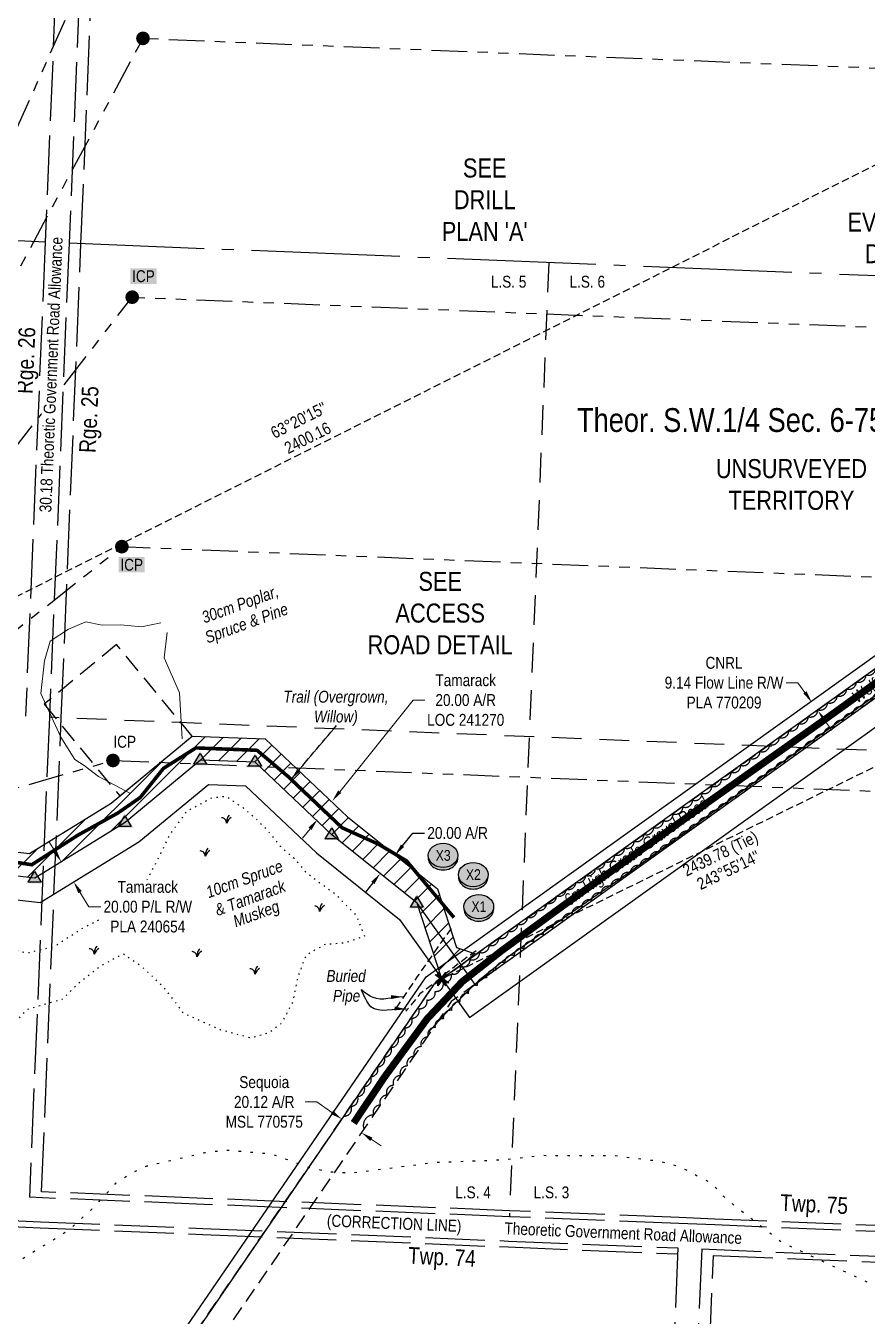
# Model space of a CAD drawing. Extents: x 316196 to 321784, y 6147332 to 6151625.
# Drawn here: x 317466 to 318174, y 6149777 to 6150862 of the extents above; entities that cross this region are included whole.
import ezdxf
from ezdxf.enums import TextEntityAlignment as Align

# ---------------------------------------------------------------- set-up
doc = ezdxf.new("R2010")
doc.units = 0
doc.header["$LTSCALE"] = 5
doc.header["$PDSIZE"] = 0.5
for name, pattern in [('0', [1, 1, 0]), ('foc-ACCESSROAD', [3.75, 2.5, -1.25]), ('foc-DRILLPATH', [14.75, 6, -1.75, 1.75, -1.75, 1.75, -1.75]), ('foc-LSD', [8, 5, -3]), ('foc-QUARTERLINE', [33, 25, -3, 2, -3]), ('foc-TIELINE', [1.875, 1.25, -0.625]), ('foc-TOPO', [1, 0.2, -0.8]), ('foc-UNSURVEYED', [12.5, 10, -2.5]), ('foc-WHEELTRACKS', [2, 0.4, -1.6]), ('HIDDEN2', [4.7625, 3.175, -1.5875]), ('UG_PIPE', [1.875, 1.25, -0.625])]:
    doc.linetypes.add(name, pattern=pattern)
doc.layers.get('Defpoints').update_dxf_attribs({"color": 9})
for name, color, linetype in [('AS-PIPE-UG', 44, 'UG_PIPE'), ('AS-PIPE-UG-T', 44, 'Continuous'), ('AS-ROADS', 254, 'Continuous'), ('AS-TELEPHONE', 224, 'foc-TEL'), ('C-RW', 13, 'Continuous'), ('C-SYMBOL', 7, 'Continuous'), ('D-TXT', 6, 'Continuous'), ('DETAIL-T', 7, 'Continuous'), ('F-AR', 190, 'foc-ACCESSROAD'), ('F-RW', 190, 'Continuous'), ('L-BD', 7, 'Continuous'), ('L-DETAIL-T', 3, 'Continuous'), ('L-MON', 1, 'Continuous'), ('L-ROAD-T', 7, 'Continuous'), ('L-SECQ', 8, 'foc-QUARTERLINE'), ('L-SECTION-LSD', 7, 'foc-LSD'), ('L-TIE', 7, 'foc-TIELINE'), ('L-TIE-T', 7, 'Continuous'), ('L-UNS-T', 3, 'Continuous'), ('L-USEC', 7, 'foc-UNSURVEYED'), ('P-CROSSINGS', 250, 'Continuous'), ('P-PDRILLPATH', 12, 'foc-DRILLPATH'), ('P-PROPOSED', 10, 'Continuous'), ('P-PROPOSED-EXISTING-H', 59, 'Continuous'), ('P-TXT', 4, 'Continuous'), ('T-BUSH', 110, '0'), ('T-BUSH-T', 110, 'Continuous'), ('T-EXISTING TFA', 220, 'HIDDEN2'), ('T-GENERAL', 48, 'foc-TOPO'), ('T-LOW-AREA', 48, 'foc-TOPO'), ('T-WATER-P3', 160, 'foc-WHEELTRACKS')]:
    doc.layers.add(name, color=color, linetype=linetype)
for name, color, linetype, lineweight in [('C-AR-T', 13, 'Continuous', 9), ('C-RW-T', 13, 'Continuous', 9), ('F-AR-T', 190, 'Continuous', 9), ('F-RW-T', 190, 'Continuous', 9), ('T-ELEVATION', 48, 'Continuous', 18), ('T-TEXT', 48, 'Continuous', 18)]:
    doc.layers.add(name, color=color, linetype=linetype, lineweight=lineweight)
doc.styles.add('100L', font='ARIALN.TTF', dxfattribs={"height": 11})
doc.styles.add('175L', font='ARIALN.TTF', dxfattribs={"height": 20})
doc.styles.add('80CG', font='ARIALN.TTF', dxfattribs={"height": 10})
doc.styles.add('80L', font='ARIALN.TTF', dxfattribs={"height": 10})
doc.styles.add('80LS', font='ARIALNI.TTF', dxfattribs={"height": 10})
doc.styles.add('Crossing', font='ARIALN.TTF', dxfattribs={"height": 10})
doc.styles.add('foc-LtypeFont', font='ARIALN.TTF', dxfattribs={"height": 7.35})
doc.linetypes.add('foc-TEL', pattern='A,2,-1,["T",foc-LtypeFont,S=0.2,R=0,X=-0.425,Y=-0.75],-1.24,8', length=12.24)
doc.dimstyles.new('Compass 5 000', dxfattribs={"dimscale": 5, "dimtxt": 9, "dimasz": 2, "dimexe": 0.2, "dimexo": 0.0625, "dimgap": 0.5, "dimtad": 0, "dimtih": 1, "dimtoh": 1, "dimzin": 0, "dimdsep": 46, "dimtxsty": '80CG', "dimcen": 0.1, "dimse1": 1, "dimse2": 1, "dimclrd": 256, "dimclrt": 256, "dimaunit": 1, "dimadec": 4, "dimazin": 0, "dimtfac": 0.06, "dimtofl": 0, "dimtmove": 0, "dimatfit": 1, "dimfxl": 0.2, "dimtolj": 1, "dimtzin": 0, "dimlwd": -1, "dimarcsym": 0})

# ---------------------------------------------------------------- blocks, each defined once
blk = doc.blocks.new('*D481')
at = {"layer": 'Defpoints', "color": 0, "transparency": 16777216}
for p in [(318127.2, 6150293.1), (318084.1, 6150262.4), (318089.4, 6150255)]:
    blk.add_point(p, dxfattribs=at)
at = {"layer": 'F-RW-T', "transparency": 16777216}
for p, q in [((318115.6, 6150309.4), (318105.6, 6150309.4)), ((318121.4, 6150301.3), (318115.6, 6150309.4)), ((318138.3, 6150277.5), (318144.1, 6150269.4))]:
    blk.add_line(p, q, dxfattribs=at)
for points in [[(318122.8, 6150302.3), (318120.1, 6150300.3), (318127.2, 6150293.1)], [(318139.7, 6150278.5), (318137, 6150276.6), (318132.5, 6150285.7)]]:
    blk.add_solid(points, dxfattribs=at)
at = {"layer": 'F-RW-T', "transparency": 16777216, "insert": (318053.4, 6150309.4), "char_height": 10, "attachment_point": 5, "style": '80CG'}
blk.add_mtext('\\A1;CNRL\\P9.14 Flow Line R/W\\PPLA 770209', dxfattribs=at)
blk = doc.blocks.new('TRIA')
blk.add_hatch(color=255).paths.add_polyline_path([(-0.04, 1.52), (-1.47, -0.87), (1.39, -0.87)])
blk = doc.blocks.new('TRIAA')
blk.add_blockref('TRIA', (0, 0))
blk = doc.blocks.new('TRIB')
at = {"color": 1}
blk.add_lwpolyline([(-1.12, -0.67), (-0.04, 1.13), (1.04, -0.67)], close=True, dxfattribs=at)
blk = doc.blocks.new('TRIBB')
blk.add_blockref('TRIB', (0, 0))
blk = doc.blocks.new('TRICC')
for name in ['TRIAA', 'TRIBB']:
    blk.add_blockref(name, (0, 0))
blk = doc.blocks.new('plspike')
blk.add_blockref('TRICC', (0, 0))
blk = doc.blocks.new('MUSK')
at = {"layer": 'T-GENERAL', "linetype": 'Continuous'}
for centre, radius, start, end in [((-0.86, 0.03), 0.856, 357.7915, 88.2897), ((1.86, 0.15), 1.86, 140.732, 184.6871), ((1.91, -0.8), 2.08, 122.4427, 157.2145)]:
    blk.add_arc(centre, radius, start, end, dxfattribs=at)
blk = doc.blocks.new('TEMP')
h = blk.add_hatch(color=255)
h.dxf.hatch_style = 1
h.paths.add_polyline_path([(0, 0.25), (-0.67, 1.15), (-0.67, 0.67), (-1.15, 0.67), (-0.25, 0), (-1.15, -0.67), (-0.67, -0.67), (-0.67, -1.15), (0, -0.25), (0.67, -1.15), (0.67, -0.67), (1.15, -0.67), (0.25, 0), (1.15, 0.67), (0.67, 0.67), (0.67, 1.15)])
h.paths.add_polyline_path([(0.57, 0.85), (0.57, 0.57), (0.85, 0.57), (0.08, 0), (0.85, -0.57), (0.57, -0.57), (0.57, -0.85), (0, -0.08), (-0.57, -0.85), (-0.57, -0.57), (-0.85, -0.57), (-0.08, 0), (-0.85, 0.57), (-0.57, 0.57), (-0.57, 0.85), (0, 0.08)], flags=16)
h = blk.add_hatch(color=1)
h.dxf.hatch_style = 1
h.paths.add_polyline_path([(0, 0.08), (-0.57, 0.85), (-0.57, 0.57), (-0.85, 0.57), (-0.08, 0), (-0.85, -0.57), (-0.57, -0.57), (-0.57, -0.85), (0, -0.08), (0.57, -0.85), (0.57, -0.57), (0.85, -0.57), (0.08, 0), (0.85, 0.57), (0.57, 0.57), (0.57, 0.85)])
at = {"color": 1}
for p, q in [((-0.08, 0), (0.08, 0)), ((0, 0.08), (0, -0.08))]:
    blk.add_line(p, q, dxfattribs=at)
at = {"color": 255, "flags": 128}
blk.add_lwpolyline([(-0.25, 0), (-1.15, 0.67), (-0.67, 0.67), (-0.67, 1.15), (0, 0.25), (0.67, 1.15), (0.67, 0.67), (1.15, 0.67), (0.25, 0), (1.15, -0.67), (0.67, -0.67), (0.67, -1.15), (0, -0.25), (-0.67, -1.15), (-0.67, -0.67), (-1.15, -0.67)], close=True, dxfattribs=at)
at = {"color": 1, "flags": 128}
blk.add_lwpolyline([(-0.08, 0), (-0.85, 0.57), (-0.57, 0.57), (-0.57, 0.85), (0, 0.08), (0.57, 0.85), (0.57, 0.57), (0.85, 0.57), (0.08, 0), (0.85, -0.57), (0.57, -0.57), (0.57, -0.85), (0, -0.08), (-0.57, -0.85), (-0.57, -0.57), (-0.85, -0.57)], close=True, dxfattribs=at)
blk = doc.blocks.new('*D497')
at = {"layer": 'Defpoints', "color": 0, "transparency": 16777216}
for p in [(317776.6, 6150164.5), (317783.6, 6150159), (317771.1, 6150143.4)]:
    blk.add_point(p, dxfattribs=at)
at = {"layer": 'P-TXT', "transparency": 16777216}
for p, q in [((317782.9, 6150172.3), (317791.4, 6150183)), ((317791.4, 6150183), (317801.4, 6150183)), ((317757.9, 6150141.1), (317751.6, 6150133.3))]:
    blk.add_line(p, q, dxfattribs=at)
for points in [[(317781.6, 6150173.4), (317784.2, 6150171.3), (317776.6, 6150164.5)], [(317756.6, 6150142.2), (317759.2, 6150140.1), (317764.1, 6150148.9)]]:
    blk.add_solid(points, dxfattribs=at)
at = {"layer": 'P-TXT', "transparency": 16777216, "insert": (317829.2, 6150183), "char_height": 10, "attachment_point": 5, "style": '80CG'}
blk.add_mtext('\\A1;20.00 A/R', dxfattribs=at)
blk = doc.blocks.new('plbh')
at = {"layer": 'L-MON'}
h = blk.add_hatch(color=255, dxfattribs=at)
h.dxf.hatch_style = 1
edge = h.paths.add_edge_path()
edge.add_arc((0, 0), 1.16, 0, 360)
h = blk.add_hatch(color=256, dxfattribs=at)
h.dxf.hatch_style = 1
h.paths.add_polyline_path([(-0.96, 0, 1), (0.96, 0, 1)])
h.paths.add_polyline_path([(0.91, 0, -1), (-0.91, 0, -1)], flags=16)
h.paths.add_polyline_path([(0.45, 0, -1), (-0.45, 0, -1)], flags=0)
h = blk.add_hatch(color=256, dxfattribs=at)
h.dxf.hatch_style = 1
h.paths.add_polyline_path([(-0.45, 0, 1), (0.45, 0, 1)])
h.paths.add_polyline_path([(0.4, 0, -1), (-0.4, 0, -1)], flags=16)
at = {"layer": 'L-MON', "color": 240}
for radius in [0.96, 0.91, 0.45, 0.4]:
    blk.add_circle((0, 0), radius, dxfattribs=at)
blk = doc.blocks.new('*D504')
at = {"layer": 'Defpoints', "color": 0, "transparency": 16777216}
for p in [(317731.8, 6149942.4), (317721.7, 6149927.8), (317738.3, 6149916.4)]:
    blk.add_point(p, dxfattribs=at)
at = {"layer": 'F-AR-T', "transparency": 16777216}
for p, q in [((317710.8, 6149956.8), (317700.8, 6149956.8)), ((317723.5, 6149948.1), (317710.8, 6149956.8)), ((317756.6, 6149925.4), (317764.8, 6149919.8))]:
    blk.add_line(p, q, dxfattribs=at)
for points in [[(317724.4, 6149949.5), (317722.6, 6149946.7), (317731.8, 6149942.4)], [(317757.5, 6149926.8), (317755.7, 6149924), (317748.3, 6149931.1)]]:
    blk.add_solid(points, dxfattribs=at)
at = {"layer": 'F-AR-T', "transparency": 16777216, "insert": (317666.5, 6149956.8), "char_height": 10, "attachment_point": 5, "style": '80CG'}
blk.add_mtext('\\A1;Sequoia\\P20.12 A/R\\PMSL 770575', dxfattribs=at)
blk = doc.blocks.new('ICP_text')
at = {"color": 14, "insert": (-10.8, -0.5), "char_height": 10, "attachment_point": 5, "style": '80L', "bg_fill": 1, "box_fill_scale": 1.15, "bg_fill_color": 255, "bg_fill_transparency": 0}
blk.add_mtext_dynamic_manual_height_columns('ICP', width=19.07, gutter_width=47.5, heights=[0], dxfattribs=at)
blk = doc.blocks.new('xing2')
h = blk.add_hatch(color=50)
h.dxf.hatch_style = 1
edge = h.paths.add_edge_path()
edge.add_ellipse((0, 0), major_axis=(-12.5, 0), ratio=0.816297, start_angle=0, end_angle=360)
h = blk.add_hatch(color=250)
h.dxf.hatch_style = 1
edge = h.paths.add_edge_path()
edge.add_ellipse((0, -2), major_axis=(-12.5, 0), ratio=0.816297, start_angle=0, end_angle=180)
edge.add_line((12.5, -2), (12.5, 0))
edge.add_ellipse((0, 0), major_axis=(-12.5, 0), ratio=0.816297, start_angle=0, end_angle=180, ccw=False)
edge.add_line((-12.5, 0), (-12.5, -2))
at = {"color": 250}
blk.add_ellipse((0, 0), major_axis=(-12.5, 0), ratio=0.816297, dxfattribs=at)
blk.add_ellipse((0, -2), major_axis=(-12.5, 0), ratio=0.816297, start_param=0, end_param=3.141593, dxfattribs=at)
at = {"color": 250, "style": 'Crossing'}
blk.add_attdef('CROSSING', text='', height=9, dxfattribs=at).set_placement((0.1, 0), align=Align.MIDDLE_CENTER)
at = {"color": 250, "style": 'Crossing', "flags": 1}
for tag, p in [('OWNER', (0.1, -12.5)), ('DESCRIPTION', (0.1, -25.8)), ('LOCATION', (0.1, -39.3)), ('DWG_REF', (0.1, -52.8))]:
    blk.add_attdef(tag, text='', height=9, dxfattribs=at).set_placement(p, align=Align.MIDDLE_CENTER)
blk = doc.blocks.new('*D633')
at = {"layer": 'C-RW-T', "transparency": 16777216}
for p, q in [((317490.5, 6150167.4), (317485.2, 6150175.9)), ((317511.4, 6150133.3), (317519, 6150121)), ((317519, 6150121), (317529, 6150121))]:
    blk.add_line(p, q, dxfattribs=at)
for points in [[(317491.9, 6150168.2), (317489, 6150166.5), (317495.7, 6150158.8)], [(317512.9, 6150134.2), (317510, 6150132.4), (317506.2, 6150141.8)]]:
    blk.add_solid(points, dxfattribs=at)
at = {"layer": 'Defpoints', "color": 0, "transparency": 16777216}
for p in [(317508.8, 6150166.9), (317506.2, 6150141.8), (317519.3, 6150149.8)]:
    blk.add_point(p, dxfattribs=at)
at = {"layer": 'C-RW-T', "transparency": 16777216, "insert": (317568.5, 6150121), "char_height": 10, "attachment_point": 5, "style": '80CG', "bg_fill": 3, "box_fill_scale": 1.1, "bg_fill_color": 256, "bg_fill_true_color": 13158600, "bg_fill_transparency": 0}
blk.add_mtext('\\A1;Tamarack\\P20.00 P/L R/W\\PPLA 240654', dxfattribs=at)
blk = doc.blocks.new('*D656')
at = {"layer": 'C-AR-T', "transparency": 16777216}
for p, q in [((317730, 6150217.8), (317791.7, 6150294.8)), ((317791.7, 6150294.8), (317801.7, 6150294.8)), ((317705, 6150186.6), (317698.7, 6150178.8))]:
    blk.add_line(p, q, dxfattribs=at)
for points in [[(317728.7, 6150218.9), (317731.3, 6150216.8), (317723.8, 6150210)], [(317703.7, 6150187.7), (317706.3, 6150185.6), (317711.3, 6150194.4)]]:
    blk.add_solid(points, dxfattribs=at)
at = {"layer": 'Defpoints', "color": 0, "transparency": 16777216}
for p in [(317723.8, 6150210), (317752.5, 6150187), (317740, 6150171.4)]:
    blk.add_point(p, dxfattribs=at)
at = {"layer": 'C-AR-T', "transparency": 16777216, "insert": (317836, 6150294.8), "char_height": 10, "attachment_point": 5, "style": '80CG'}
blk.add_mtext('\\A1;Tamarack\\P20.00 A/R\\PLOC 241270', dxfattribs=at)

msp = doc.modelspace()

# ---------------------------------------------------------------- hatches: boundary and pattern name
at = {"layer": 'P-PROPOSED-EXISTING-H'}
h = msp.add_hatch(dxfattribs=at)
h.set_pattern_fill('ANSI31', color=256, scale=3.499628, style=0)
h.set_pattern_definition([(45, (33.853, 653.962), (-7.856888594, 7.856888594), [])])
h.paths.add_polyline_path([(317288.06, 6150166.359), (317280.419, 6150187.362), (317468.871, 6150165.798), (317537.699, 6150208.172), (317605.908, 6150264.462), (317667.201, 6150262.241), (317736.642, 6150196.591), (317812.255, 6150135.948), (317828.346, 6150086.775), (317845.21, 6150081.245), (317815.959, 6150060.326), (317795.1, 6150124.072), (317723.495, 6150181.5), (317658.942, 6150242.529), (317612.777, 6150244.202), (317549.361, 6150191.868), (317473.467, 6150145.144)])

# ---------------------------------------------------------------- linework, layer by layer
at = {"layer": 'AS-PIPE-UG', "flags": 128}
for points in [[(317823.69, 6150102.81), (317815.018, 6150090.614), (317806.575, 6150078.471), (317795.303, 6150062.274), (317777.403, 6150035.841)], [(317844.818, 6150084.07), (317839.691, 6150080.363), (317828.592, 6150072.04), (317816.459, 6150062.824), (317808.992, 6150056.196), (317797.453, 6150047.69), (317785.743, 6150033.172)]]:
    msp.add_lwpolyline(points, dxfattribs=at)
at = {"layer": 'AS-ROADS', "flags": 128}
for points, const_width in [([(317741.766, 6149939.139), (317767.834, 6149977.986), (317803.555, 6150026.744), (317833.154, 6150058.076), (317866.101, 6150083.952), (317918.355, 6150122.14), (318030.336, 6150202.099), (318139.694, 6150279.549), (318216.62, 6150334.855), (318283.526, 6150382.732)], 5.999), ([(317335.414, 6150183.29), (317355.698, 6150168.995), (317385.531, 6150169.352), (317470.873, 6150156.351), (317509.739, 6150181.242), (317543.632, 6150200.056), (317562.133, 6150212.93), (317581.722, 6150237.422), (317608.929, 6150254.588), (317660.466, 6150252.589), (317686.304, 6150230.761), (317731.999, 6150187.45), (317762.96, 6150173.497), (317786.271, 6150159.531), (317826.116, 6150111.943)], 3)]:
    msp.add_lwpolyline(points, dxfattribs=dict(at, const_width=const_width))
at = {"layer": 'AS-TELEPHONE', "flags": 128}
msp.add_lwpolyline([(317804.225, 6150015.085), (317804.23, 6150015.091), (317822.577, 6150035.221), (317848.03, 6150059.769), (317872.588, 6150079.729), (317971.672, 6150148.694), (318085.316, 6150230.327), (318189.713, 6150305.389), (318247.167, 6150347.318), (318263.239, 6150358.302)], dxfattribs=at)
at = {"layer": 'C-RW', "flags": 128}
msp.add_lwpolyline([(318483.342, 6150299.005), (318484.426, 6150318.974), (318231.226, 6150332.715), (317843.956, 6150055.757), (317795.1, 6150124.072), (317723.495, 6150181.5), (317658.942, 6150242.529), (317612.777, 6150244.202), (317549.361, 6150191.868), (317473.467, 6150145.144), (317288.06, 6150166.359), (317163.826, 6150204.613), (317157.941, 6150185.5), (317283.946, 6150146.701), (317478.063, 6150124.49), (317561.023, 6150175.564), (317619.646, 6150223.942), (317650.683, 6150222.817), (317710.348, 6150166.409), (317780.438, 6150110.197), (317839.322, 6150027.858), (318237.15, 6150312.366), (318483.342, 6150299.005)], close=True, dxfattribs=at)
at = {"layer": 'F-AR', "flags": 128}
msp.add_lwpolyline([(319232.277, 6150977.579), (318860.866, 6150782.862), (317823.879, 6150041.257), (317337.394, 6149331.508), (317189.136, 6149247.384), (317061.356, 6149174.88), (317040.805, 6149162.716), (317009.716, 6149132.317), (316996.386, 6149086.872), (316996.057, 6149098.184), (316992.617, 6149143.59), (317028.581, 6149178.757), (317062.302, 6149198.429), (317190.116, 6149270.953), (317323.294, 6149346.521), (317809.29, 6150055.557), (318850.294, 6150800.034), (319233.232, 6151000.794)], dxfattribs=at)
at = {"layer": 'L-SECQ'}
for p, q in [((317482.142, 6150679.885), (316709.687, 6150717.941)), ((318275.327, 6150647.843), (317502.24, 6150679.051))]:
    msp.add_line(p, q, dxfattribs=at)
at = {"layer": 'L-SECTION-LSD'}
for p, q in [((317905.988, 6150662.752), (317872.748, 6149860.336)), ((318293.263, 6150247.75), (317485.685, 6150280.347))]:
    msp.add_line(p, q, dxfattribs=at)
at = {"layer": 'L-USEC'}
for p, q in [((317498.832, 6151081.836), (317482.142, 6150679.885)), ((317518.929, 6151081.002), (317502.24, 6150679.051)), ((317512.288, 6150678.667), (317528.978, 6151080.621)), ((317482.142, 6150679.885), (317465.588, 6150281.181)), ((317502.24, 6150679.051), (317485.685, 6150280.347)), ((317495.734, 6150279.965), (317512.288, 6150678.667)), ((317485.685, 6150280.347), (317468.924, 6149876.64)), ((317479.181, 6149881.259), (317495.734, 6150279.965)), ((317615.959, 6149875.736), (317479.181, 6149881.259)), ((317615.756, 6149870.711), (317468.924, 6149876.64)), ((317872.748, 6149860.336), (317615.756, 6149870.711)), ((317872.951, 6149865.362), (317615.959, 6149875.736)), ((317447.99, 6149857.357), (317478.135, 6149856.116)), ((318015.379, 6149854.578), (317872.748, 6149860.336)), ((318015.582, 6149859.603), (317872.951, 6149865.362)), ((318045.73, 6149858.386), (318015.582, 6149859.603)), ((318276.779, 6149849.058), (318045.73, 6149858.386)), ((317447.783, 6149852.332), (317477.928, 6149851.091)), ((317477.928, 6149851.091), (317614.702, 6149845.455)), ((317478.136, 6149856.116), (317614.909, 6149850.48)), ((317614.909, 6149850.48), (317871.895, 6149839.891)), ((318045.527, 6149853.36), (318015.379, 6149854.578)), ((318276.577, 6149844.033), (318045.527, 6149853.36)), ((317614.702, 6149845.455), (317871.688, 6149834.866)), ((317871.895, 6149839.891), (318014.523, 6149834.015)), ((317871.688, 6149834.866), (318014.315, 6149828.99)), ((318014.523, 6149834.015), (317998.009, 6149435.118)), ((318034.62, 6149833.187), (318018.106, 6149434.286)), ((318028.153, 6149433.787), (318044.462, 6149827.748)), ((318034.62, 6149833.187), (318275.712, 6149823.253)), ((318044.462, 6149827.748), (318275.505, 6149818.228))]:
    msp.add_line(p, q, dxfattribs=at)
at = {"layer": 'P-PDRILLPATH', "flags": 128}
for points in [[(317194.259, 6150146.398), (317546.687, 6150423.889), (319051.876, 6150363.118)], [(317184.863, 6150142.978), (317539.22, 6150244.063), (319044.477, 6150183.289)]]:
    msp.add_lwpolyline(points, dxfattribs=at)
at = {"layer": 'P-PROPOSED', "flags": 128}
msp.add_lwpolyline([(317288.06, 6150166.359), (317280.419, 6150187.362), (317468.871, 6150165.798), (317537.699, 6150208.172), (317605.908, 6150264.462), (317667.201, 6150262.241), (317736.642, 6150196.591), (317812.255, 6150135.948), (317828.346, 6150086.775), (317845.21, 6150081.245), (317815.959, 6150060.326), (317795.1, 6150124.072), (317723.495, 6150181.5), (317658.942, 6150242.529), (317612.777, 6150244.202), (317549.361, 6150191.868), (317473.467, 6150145.144)], close=True, dxfattribs=at)
at = {"layer": 'T-BUSH', "flags": 128}
for points in [[(317912.431, 6150130.15, 0.52056705), (317920.608, 6150135.904, 0.52056705), (317928.785, 6150141.659, 0.52056705), (317936.962, 6150147.413, 0.52056705), (317945.14, 6150153.167, 0.52056705), (317953.317, 6150158.922, 0.52056705), (317961.494, 6150164.676, 0.52056705), (317969.671, 6150170.43, 0.52056705), (317977.849, 6150176.184, 0.52056705), (317986.026, 6150181.939, 0.52056705), (317994.203, 6150187.693, 0.52056705), (318002.38, 6150193.447, 0.52056705), (318010.557, 6150199.202, 0.52056705), (318018.735, 6150204.956, 0.52056705), (318026.901, 6150210.726, 0.52056705), (318035.011, 6150216.574, 0.52056705), (318043.121, 6150222.423, 0.52056705), (318051.231, 6150228.271, 0.52056705), (318059.341, 6150234.12, 0.52056705), (318067.451, 6150239.968, 0.52056705), (318075.561, 6150245.817, 0.52056705), (318083.672, 6150251.665, 0.52056705), (318091.782, 6150257.513, 0.52056705), (318099.892, 6150263.362, 0.52056705), (318108.002, 6150269.21, 0.52056705), (318116.112, 6150275.059, 0.52056705), (318124.222, 6150280.907, 0.52056705), (318132.332, 6150286.756, 0.52056705), (318140.442, 6150292.604, 0.52056705), (318148.553, 6150298.453, 0.52056705), (318156.663, 6150304.301, 0.52056705), (318164.773, 6150310.15, 0.52056705), (318172.883, 6150315.998, 0.52056705), (318180.993, 6150321.847, 0.52056705), (318189.103, 6150327.695, 0.52056705), (318197.213, 6150333.544, 0.52056705), (318205.324, 6150339.392, 0.52056705), (318213.434, 6150345.24, 0.52056705), (318221.544, 6150351.089, 0.52056705), (318229.654, 6150356.937, 0.52056705), (318237.764, 6150362.786, 0.52056705), (318245.874, 6150368.634, 0.52056705), (318253.984, 6150374.483, 0.52056705), (318262.094, 6150380.331, 0.52056705), (318270.205, 6150386.18, 0.52056705), (318275.027, 6150389.657, 0.52056705)], [(318370.001, 6150298.782, 0.52056705), (318370.853, 6150308.744, 0.52056705), (318371.705, 6150318.707, 0.52056705), (318365.935, 6150322.992, 0.52056705), (318355.959, 6150323.672, 0.52056705), (318345.983, 6150324.352, 0.52056705), (318336.007, 6150325.032, 0.52056705), (318326.032, 6150325.712, 0.52056705), (318316.056, 6150326.392, 0.52056705), (318306.08, 6150327.073, 0.52056705), (318296.128, 6150328.032, 0.52056705), (318286.179, 6150329.032, 0.52056705), (318276.23, 6150330.031, 0.52056705), (318266.284, 6150331.059, 0.52056705), (318256.339, 6150332.092, 0.52056705), (318246.392, 6150333.047, 0.52056705), (318236.426, 6150332.245, 0.52056705), (318227.287, 6150328.919, 0.52056705), (318218.931, 6150323.436, 0.52056705), (318210.763, 6150317.669, 0.52056705), (318202.595, 6150311.901, 0.52056705), (318194.427, 6150306.134, 0.52056705), (318186.259, 6150300.367, 0.52056705), (318178.091, 6150294.599, 0.52056705), (318169.923, 6150288.832, 0.52056705), (318161.755, 6150283.065, 0.52056705), (318153.587, 6150277.297, 0.52056705), (318145.419, 6150271.53, 0.52056705), (318137.294, 6150265.702, 0.52056705), (318129.172, 6150259.87, 0.52056705), (318121.05, 6150254.038, 0.52056705), (318112.929, 6150248.205, 0.52056705), (318104.807, 6150242.373, 0.52056705), (318096.685, 6150236.54, 0.52056705), (318088.564, 6150230.708, 0.52056705), (318080.442, 6150224.875, 0.52056705), (318072.32, 6150219.043, 0.52056705), (318064.199, 6150213.211, 0.52056705), (318056.077, 6150207.378, 0.52056705), (318047.955, 6150201.546, 0.52056705), (318039.834, 6150195.713, 0.52056705), (318031.691, 6150189.91, 0.52056705), (318023.523, 6150184.143, 0.52056705), (318015.354, 6150178.377, 0.52056705), (318007.185, 6150172.61, 0.52056705), (317999.017, 6150166.844, 0.52056705), (317990.848, 6150161.078, 0.52056705), (317982.679, 6150155.311, 0.52056705), (317974.511, 6150149.545, 0.52056705), (317966.342, 6150143.778, 0.52056705), (317958.173, 6150138.012, 0.52056705), (317950.005, 6150132.246, 0.52056705), (317941.836, 6150126.479, 0.52056705), (317933.667, 6150120.713, 0.52056705), (317925.499, 6150114.946, 0.52056705), (317917.374, 6150109.119, 0.52056705), (317909.257, 6150103.279, 0.52056705), (317901.14, 6150097.44, 0.52056705), (317893.023, 6150091.601, 0.52056705), (317884.907, 6150085.762, 0.52056705), (317876.79, 6150079.922, 0.52056705), (317868.807, 6150073.91, 0.52056705), (317861.11, 6150067.528, 0.52056705), (317853.413, 6150061.145, 0.52056705), (317845.716, 6150054.762, 0.52056705), (317838.239, 6150048.141, 0.52056705), (317831.247, 6150040.993, 0.52056705), (317824.255, 6150033.845, 0.52056705), (317817.263, 6150026.698, 0.52056705), (317810.272, 6150019.55, 0.52056705), (317804.384, 6150011.475, 0.52056705), (317798.553, 6150003.352, 0.52056705), (317792.722, 6149995.229, 0.52056705), (317786.891, 6149987.107, 0.52056705), (317781.059, 6149978.984, 0.52056705), (317775.261, 6149970.839, 0.52056705), (317769.681, 6149962.542, 0.52056705), (317764.101, 6149954.244, 0.52056705), (317758.521, 6149945.947, 0.52056705), (317750.44, 6149933.93, 0.52056705)], [(317733.93, 6149944.912, 0.52056705), (317739.494, 6149953.22, 0.52056705), (317745.057, 6149961.528, 0.52056705), (317750.621, 6149969.836, 0.52056705), (317756.185, 6149978.144, 0.52056705), (317761.814, 6149986.408, 0.52056705), (317767.576, 6149994.579, 0.52056705), (317773.338, 6150002.751, 0.52056705), (317779.1, 6150010.923, 0.52056705), (317784.862, 6150019.095, 0.52056705), (317790.624, 6150027.266, 0.52056705), (317796.533, 6150035.318, 0.52056705), (317803.392, 6150042.594, 0.52056705), (317810.251, 6150049.869, 0.52056705), (317817.109, 6150057.145, 0.52056705), (317823.968, 6150064.42, 0.52056705), (317831.754, 6150070.659, 0.52056705), (317839.756, 6150076.654, 0.52056705), (317847.758, 6150082.649, 0.52056705), (317855.761, 6150088.644, 0.52056705), (317863.796, 6150094.594, 0.52056705), (317871.868, 6150100.496, 0.52056705), (317879.94, 6150106.397, 0.52056705), (317888.012, 6150112.298, 0.52056705), (317896.083, 6150118.199, 0.52056705), (317904.155, 6150124.101, 0.52056705), (317912.387, 6150130.119, 0.52056705)]]:
    msp.add_lwpolyline(points, format="xyb", dxfattribs=at)
at = {"layer": 'T-ELEVATION', "flags": 128}
for points in [[(317579.594, 6150359.908), (317563.199, 6150356.395), (317545.902, 6150358.193), (317530.03, 6150357.946), (317516.31, 6150360.572), (317501.703, 6150354.351), (317486.48, 6150344.419), (317481.635, 6150327.822), (317478.475, 6150300.404), (317495.394, 6150263.614), (317507.161, 6150244.767), (317514.904, 6150239.843), (317526.888, 6150230.588), (317554.038, 6150216.304)], [(317597.487, 6150262.165), (317595.088, 6150301.022), (317582.387, 6150330.243), (317584.746, 6150351.625)]]:
    msp.add_lwpolyline(points, dxfattribs=at)
at = {"layer": 'T-EXISTING TFA'}
msp.add_lwpolyline([(317544.984, 6150214.184), (317605.908, 6150264.462), (317542.265, 6150341.582), (317481.341, 6150291.304), (317544.984, 6150214.184)], dxfattribs=at)
at = {"layer": 'T-LOW-AREA', "flags": 128}
msp.add_lwpolyline([(317329.636, 6150037.311), (317326.261, 6150071.789), (317324.662, 6150094.816), (317320.964, 6150119.601), (317322.343, 6150162.72), (317345.957, 6150158.339), (317367.475, 6150153.146), (317391.819, 6150148.043), (317412.113, 6150142.765), (317433.378, 6150128.26), (317436.928, 6150118.889), (317441.57, 6150102.653), (317445.268, 6150086.935), (317466.983, 6150082.184), (317489.906, 6150087.751), (317512.936, 6150102.653), (317548.908, 6150121.208), (317563.075, 6150134.853), (317570.334, 6150148.07), (317579.052, 6150164.797), (317587.407, 6150182.221), (317601.573, 6150201.461), (317622.595, 6150212.823), (317634.199, 6150213.982), (317648.124, 6150204.705), (317659.728, 6150194.848), (317668.431, 6150186.15), (317680.035, 6150171.654), (317691.639, 6150161.797), (317701.503, 6150150.2), (317711.947, 6150142.083), (317726.452, 6150131.645), (317743.858, 6150113.67), (317750.821, 6150096.275), (317734.575, 6150090.477), (317717.749, 6150089.317), (317701.503, 6150080.04), (317694.54, 6150061.485), (317690.479, 6150041.191), (317681.196, 6150023.216), (317670.752, 6150015.098), (317655.667, 6150010.459), (317629.557, 6150017.417), (317598.806, 6150031.333), (317581.4, 6150053.947), (317563.994, 6150070.183), (317547.748, 6150081.199), (317529.181, 6150071.342), (317510.035, 6150056.266), (317496.11, 6150042.93), (317481.521, 6150038.721), (317466.625, 6150034.514), (317461.478, 6150029.208), (317440.41, 6149997.703), (317413.72, 6149990.745), (317397.474, 6149992.484), (317373.106, 6149977.988), (317357.44, 6149950.156)], dxfattribs=at)
at = {"layer": 'T-WATER-P3', "color": 48, "flags": 128}
msp.add_lwpolyline([(317096.033, 6149921.378), (317098.353, 6149910.813), (317127.453, 6149878.788), (317145.119, 6149876.137), (317158.084, 6149868.845), (317193.494, 6149842.645), (317201.14, 6149828.894), (317215.201, 6149820.655), (317233.283, 6149817.924), (317246.849, 6149824.023), (317251.347, 6149840.17), (317264.938, 6149845.488), (317295.549, 6149833.755), (317307.126, 6149824.854), (317325.274, 6149802.297), (317337.043, 6149793.689), (317354.98, 6149791.745), (317419.059, 6149807.913), (317463.186, 6149825.154), (317501.492, 6149848.759), (317522.837, 6149868.042), (317541.718, 6149888.453), (317554.187, 6149896.751), (317567.699, 6149902.972), (317616.171, 6149914.268), (317634.532, 6149916.44), (317673.064, 6149913.09), (317703.521, 6149901.964), (317720.482, 6149898.273), (317739.771, 6149897.105), (317810.231, 6149906.04), (317865.476, 6149908.163), (317901.334, 6149911.945), (317960.669, 6149911.798), (317998.482, 6149907.108), (318015.181, 6149902.941), (318042.508, 6149888.775), (318056.408, 6149874.258), (318102.413, 6149838.656), (318117.621, 6149831.573), (318199.718, 6149793.33), (318251.075, 6149782.228), (318265.207, 6149775.542), (318301.705, 6149749.592), (318319.245, 6149740.181), (318470.954, 6149743.547), (318684.579, 6149770.959), (318741.693, 6149773.365), (318828.948, 6149781.595)], dxfattribs=at)

# ---------------------------------------------------------------- block references
at = {"color": 5, "xscale": 0.99989367, "yscale": 0.99989367, "zscale": 0.99989367}
for p in [(317575.653, 6150651.77), (317565.765, 6150409.089)]:
    msp.add_blockref('ICP_text', p, dxfattribs=at)
at = {"layer": 'L-MON', "color": 5}
for name, p, xscale, yscale, zscale in [('plbh', (317564.436, 6150851.366), 4.999468349999992, 4.999468349999992, 4.999468349999992), ('plbh', (317555.398, 6150633.687), 4.999468349999992, 4.999468349999992, 4.999468349999992), ('plbh', (317546.687, 6150423.889), 4.999468349999992, 4.999468349999992, 4.999468349999992), ('plbh', (317539.22, 6150244.063), 4.999468349999992, 4.999468349999992, 4.999468349999992), ('TEMP', (317815.959, 6150060.326), 4.999999999999983, 4.999999999999983, 4.999999999999983)]:
    msp.add_blockref(name, p, dxfattribs=dict(at, xscale=xscale, yscale=yscale, zscale=zscale))
at = {"layer": 'L-MON', "xscale": 4.99999999999998, "yscale": 4.99999999999998, "zscale": 4.99999999999998}
for p in [(317612.777, 6150244.202), (317658.942, 6150242.529), (317549.361, 6150191.868), (317723.495, 6150181.5), (317795.1, 6150124.072)]:
    msp.add_blockref('plspike', p, dxfattribs=at)
at = {"layer": 'P-CROSSINGS', "color": 5, "xscale": 0.99989367, "yscale": 0.99989367, "zscale": 0.99989367}
for p, values in [((317816.951, 6150164.195), {'CROSSING': 'X3'}), ((317842.355, 6150148.07), {'CROSSING': 'X2'}), ((317847.049, 6150121.103), {'CROSSING': 'X1'})]:
    msp.add_blockref('xing2', p, dxfattribs=at).add_auto_attribs(values)
at = {"layer": 'T-GENERAL', "color": 2, "xscale": 4.999468349999982, "yscale": 4.999468349999982, "zscale": 4.999468349999982}
for p in [(317634.806, 6150191.373), (317616.82, 6150163.541), (317586.649, 6150111.355), (317713.134, 6150117.154), (317523.406, 6150081.204), (317609.89, 6150078.897), (317658.595, 6150064.388)]:
    msp.add_blockref('MUSK', p, dxfattribs=at)

# ---------------------------------------------------------------- texts
at = {"color": 14, "insert": (317549.077, 6150259.701), "char_height": 9.9989, "attachment_point": 5, "style": '80L'}
msp.add_mtext_dynamic_manual_height_columns('ICP', width=19.07019, gutter_width=47.5, heights=[0], dxfattribs=at)
at = {"layer": 'AS-PIPE-UG-T', "insert": (317718.506, 6150067.793), "char_height": 9.99345, "attachment_point": 1, "style": '80L'}
msp.add_mtext_dynamic_manual_height_columns('\\pi0.30058;{\\fArial Narrow|b0|i1|c0|p34;Buried \\P\\pi5.8392;Pipe}', width=33.75133, gutter_width=50, heights=[0], dxfattribs=at)
at = {"layer": 'C-SYMBOL', "color": 3, "style": '175L'}
msp.add_text('Theor. S.W.1/4 Sec. 6-75-25-W.4M.', height=19.99787, dxfattribs=at).set_placement((318112.33, 6150514.374), align=Align.BOTTOM_CENTER)
at = {"layer": 'D-TXT', "color": 3, "char_height": 14, "attachment_point": 1, "style": '80L'}
for s, width, insert, rotation in [('Rge. 26', 73.75526, (317457.533, 6150552.735), 87.469829), ('Rge. 25', 63.86109, (317510.627, 6150503.082), 87.469829), ('Twp. 75', 101.3954, (318101.083, 6149879.289), 357.187616), ('Twp. 74', 101.3954, (317787.892, 6149834.907), 357.187616)]:
    msp.add_mtext_dynamic_manual_height_columns(s, width=width, gutter_width=47.5, heights=[0], dxfattribs=dict(at, insert=insert, rotation=rotation))
at = {"layer": 'L-BD', "color": 6, "style": '80L'}
for s, p in [('2439.78 (Tie)', (318050.763, 6150164.675)), ("243°55'14''", (318057.027, 6150151.877))]:
    msp.add_text(s, height=9.99894, rotation=26.0794, dxfattribs=at).set_placement(p, align=Align.MIDDLE)
at = {"layer": 'L-DETAIL-T', "char_height": 15.9983, "attachment_point": 5, "style": '80CG'}
for s, insert, width in [("SEE DRILL PLAN 'A'", (317852.02, 6150715.676), 93.17056), ('SEE \\PACCESS ROAD DETAIL', (317814.555, 6150367.9), 132.53336)]:
    msp.add_mtext(s, dxfattribs=dict(at, insert=insert, width=width))
at = {"layer": 'L-ROAD-T', "style": '80L'}
for s, p in [('(CORRECTION LINE)', (317775.825, 6149854.808)), ('Theoretic Government Road Allowance', (317968.561, 6149846.472))]:
    msp.add_text(s, height=9.99884, rotation=357.640592, dxfattribs=at).set_placement(p, align=Align.MIDDLE_CENTER)
at = {"layer": 'L-TIE-T', "insert": (317693.227, 6150534.716), "char_height": 9.99894, "width": 51.9877, "attachment_point": 2, "rotation": 26.662452, "style": '80L'}
msp.add_mtext("63°20'15'' 2400.16", dxfattribs=at)
at = {"layer": 'L-UNS-T', "color": 3, "insert": (318110.13, 6150476.061), "char_height": 15.9983, "attachment_point": 5, "style": '80L'}
msp.add_mtext_dynamic_manual_height_columns('UNSURVEYED TERRITORY', width=126.41375, gutter_width=47.5, heights=[0], dxfattribs=at)
at = {"layer": 'T-BUSH-T', "insert": (317615.489, 6150137.219), "char_height": 9.99778, "attachment_point": 1, "rotation": 20, "style": '80LS'}
msp.add_mtext_dynamic_manual_height_columns('\\pi0.90263;10cm Spruce \\P\\pi2.9281;& Tamarack ', width=67.3023, gutter_width=50, heights=[0], dxfattribs=at)
at = {"layer": 'T-TEXT', "style": '80LS'}
for s, height, p in [('Wolf Road', 9.9988, (318184.478, 6150311.552)), ('6m High Grade Gravel Road', 9.99884, (317979.383, 6150167.576))]:
    msp.add_text(s, height=height, rotation=35.532677, dxfattribs=at).set_placement(p, align=Align.MIDDLE_CENTER)
at = {"layer": 'T-TEXT', "insert": (317726.823, 6150302.649), "char_height": 9.99884, "width": 89.54028, "attachment_point": 2, "style": '80LS'}
msp.add_mtext('Trail (Overgrown, Willow)', dxfattribs=at)
at = {"layer": 'T-TEXT', "insert": (317638.854, 6150112.954), "char_height": 9.99677, "attachment_point": 1, "rotation": 20, "style": '80LS'}
msp.add_mtext_dynamic_manual_height_columns('\\pi0.33062;Muskeg', width=40.18462, gutter_width=50, heights=[0], dxfattribs=at)

# ---------------------------------------------------------------- dimensions: what is measured, and where the dimension line sits
at = {"layer": 'C-AR-T'}
dim = msp.add_linear_dim(base=(317723.766, 6150210.04), p1=(317739.953, 6150171.423), p2=(317752.465, 6150187.024), angle=51.270002, text='Tamarack\\P20.00 A/R\\PLOC 241270', dimstyle='Compass 5 000', dxfattribs=at)
dim.commit()
dim.dimension.update_dxf_attribs({"geometry": '*D656', "text_midpoint": (317835.995, 6150294.75), "dimtype": 161})
at = {"layer": 'F-AR-T', "color": 5}
dim = msp.add_linear_dim(base=(317731.752, 6149942.434), p1=(317738.282, 6149916.376), p2=(317721.688, 6149927.75), angle=145.571981, text='Sequoia\\P20.12 A/R\\PMSL 770575', dimstyle='Compass 5 000', dxfattribs=at)
dim.commit()
dim.dimension.update_dxf_attribs({"geometry": '*D504', "text_midpoint": (317666.473, 6149956.801), "dimtype": 161})
at = {"layer": 'F-RW-T'}
dim = msp.add_linear_dim(base=(318127.232, 6150293.14), p1=(318089.425, 6150254.989), p2=(318084.118, 6150262.443), angle=125.450127, text='CNRL\\P9.14 Flow Line R/W\\PPLA 770209', dimstyle='Compass 5 000', dxfattribs=at)
dim.commit()
dim.dimension.update_dxf_attribs({"geometry": '*D481', "text_midpoint": (318053.433, 6150309.432), "dimtype": 161})
at = {"layer": 'P-TXT', "color": 6}
dim = msp.add_linear_dim(base=(317776.624, 6150164.525), p1=(317771.054, 6150143.357), p2=(317783.566, 6150158.958), angle=51.270002, text='20.00 A/R', dimstyle='Compass 5 000', dxfattribs=at)
dim.commit()
dim.dimension.update_dxf_attribs({"geometry": '*D497', "text_midpoint": (317829.183, 6150183.007), "dimtype": 161})

# ---------------------------------------------------------------- leaders
at = {"layer": 'AS-PIPE-UG-T', "path_type": 1}
for points in [[(317783.276, 6150045.335), (317758.126, 6150044.55), (317748.144, 6150051.029)], [(317786.056, 6150034.779), (317756.274, 6150036.94), (317748.144, 6150051.029)]]:
    msp.add_leader(points, dimstyle='Compass 5 000', override={"dimgap": 0.5, "dimtad": 0}, dxfattribs=at)
at = {"layer": 'T-TEXT', "color": 5, "path_type": 1}
msp.add_leader([(317689.339, 6150228.421), (317727.317, 6150273.523)], dimstyle='Compass 5 000', override={"dimgap": 0.5, "dimtad": 0}, dxfattribs=at)

# ---------------------------------------------------------------- next in the draw order: texts
at = {"layer": 'L-SECTION-LSD', "attachment_point": 1, "style": '100L', "bg_fill": 3, "box_fill_scale": 1.5, "bg_fill_color": 256, "bg_fill_transparency": 0}
for s, width, insert, char_height in [('\\pi1.7616;L.S. 5', 30.40114, (317855.386, 6150651.694), 9.99894), ('\\pi1.989;L.S. 4', 30.53989, (317825.245, 6149885.803), 9.99894), ('L.S. 3', 30.37591, (317893.197, 6149885.803), 9.9989)]:
    msp.add_mtext_dynamic_manual_height_columns(s, width=width, gutter_width=55, heights=[0], dxfattribs=dict(at, insert=insert, char_height=char_height))

# ---------------------------------------------------------------- next in the draw order: linework, layer by layer
at = {"layer": 'F-RW'}
msp.add_lwpolyline([(319233.232, 6151000.794), (318850.294, 6150800.034), (317809.29, 6150055.557), (317323.294, 6149346.521), (317190.116, 6149270.953), (317062.302, 6149198.429), (317028.581, 6149178.757), (317028.721, 6149189.434), (317057.738, 6149206.362), (317190.564, 6149281.729), (317316.037, 6149352.099), (317802.663, 6150062.053), (318845.491, 6150807.835), (319233.666, 6151011.341)], dxfattribs=at)
at = {"layer": 'P-PDRILLPATH', "flags": 128}
for points in [[(317187.419, 6150165.19), (317571.902, 6151031.192), (319076.866, 6150970.414)], [(317190.839, 6150155.794), (317564.436, 6150851.366), (319069.466, 6150790.585)], [(317181.444, 6150152.374), (317555.398, 6150633.687), (319060.509, 6150572.918)]]:
    msp.add_lwpolyline(points, dxfattribs=at)

# ---------------------------------------------------------------- next in the draw order: texts
at = {"layer": 'DETAIL-T', "color": 3, "insert": (318204.084, 6150696.91), "char_height": 15.9983, "width": 63.62936, "attachment_point": 5, "style": '80CG', "bg_fill": 3, "box_fill_scale": 1.15, "bg_fill_color": 256, "bg_fill_true_color": 256, "bg_fill_transparency": 0}
msp.add_mtext('SEE EVIDENCE\\PDETAIL', dxfattribs=at)
at = {"layer": 'L-ROAD-T', "insert": (317482.07, 6150568.752), "char_height": 10, "width": 231.40286, "attachment_point": 2, "rotation": 87.622423, "style": '80L', "bg_fill": 3, "box_fill_scale": 1.15, "bg_fill_color": 256, "bg_fill_true_color": 256, "bg_fill_transparency": 0}
msp.add_mtext('30.18 Theoretic Government Road Allowance', dxfattribs=at)
at = {"layer": 'L-SECTION-LSD', "insert": (317923.338, 6150651.694), "char_height": 9.9989, "attachment_point": 1, "style": '100L', "bg_fill": 3, "box_fill_scale": 1.15, "bg_fill_color": 256, "bg_fill_transparency": 0}
msp.add_mtext_dynamic_manual_height_columns('L.S. 6', width=30.48313, gutter_width=55, heights=[0], dxfattribs=at)

# ---------------------------------------------------------------- next in the draw order: dimensions: what is measured, and where the dimension line sits
at = {"layer": 'C-RW-T', "color": 6}
dim = msp.add_linear_dim(base=(317506.191, 6150141.806), p1=(317508.766, 6150166.876), p2=(317519.25, 6150149.847), angle=301.618453, text='Tamarack\\P20.00 P/L R/W\\PPLA 240654', dimstyle='Compass 5 000', override={"dimtfill": 1}, dxfattribs=at)
dim.commit()
dim.dimension.update_dxf_attribs({"geometry": '*D633', "text_midpoint": (317568.542, 6150120.996), "dimtype": 161})

# ---------------------------------------------------------------- next in the draw order: linework, layer by layer
at = {"layer": 'L-TIE'}
for p, q in [((317247.983, 6150276.521), (319392.692, 6151353.437)), ((319222.868, 6150748.938), (317815.959, 6150060.326))]:
    msp.add_line(p, q, dxfattribs=at)

# ---------------------------------------------------------------- next in the draw order: block references
at = {"layer": 'L-MON', "xscale": 4.99999999999998, "yscale": 4.99999999999998, "zscale": 4.99999999999998}
msp.add_blockref('plspike', (317473.467, 6150145.144), dxfattribs=at)

# ---------------------------------------------------------------- next in the draw order: texts
at = {"layer": 'T-BUSH-T', "insert": (317609.253, 6150367.318), "char_height": 9.99778, "attachment_point": 1, "rotation": 20, "style": '80LS', "bg_fill": 2}
msp.add_mtext_dynamic_manual_height_columns('\\pi3.6718;30cm Poplar,\\P\\pi0.45965;Spruce & Pine ', width=73.03834, gutter_width=50, heights=[0], dxfattribs=at)

doc.saveas('drawing.dxf')
